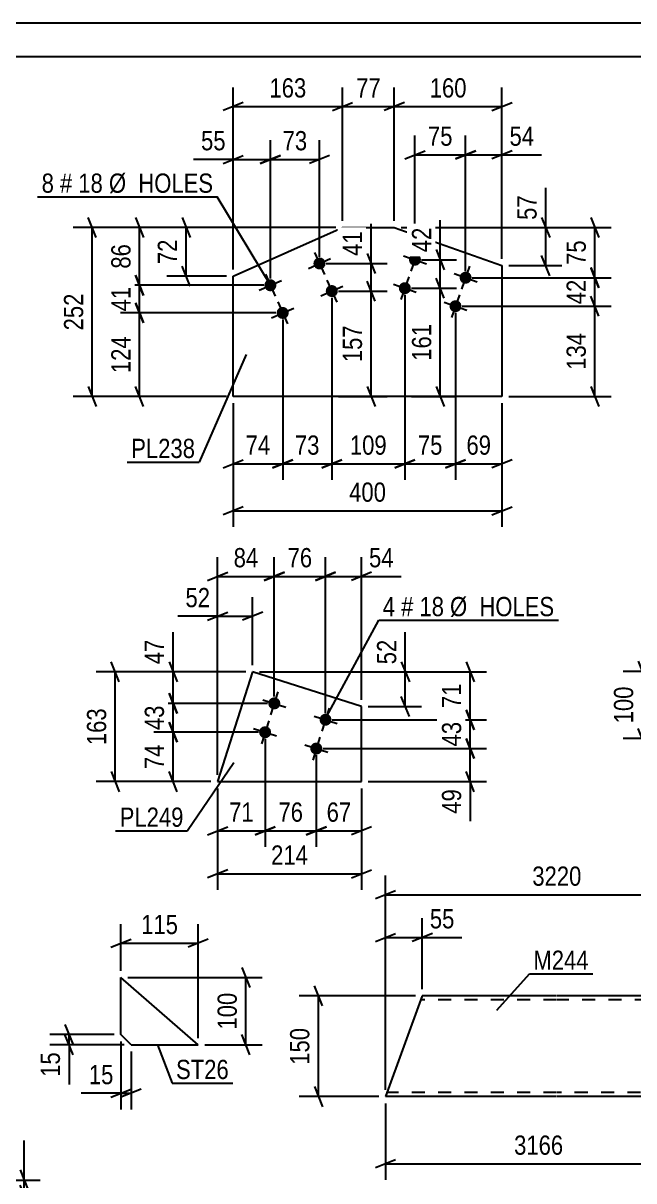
# Model space of a CAD drawing. Header units: millimetres. Extents: x 0 to 420, y 0 to 297.
# Drawn here: x 228.8 to 319.7, y 124.6 to 297 of the extents above; entities that cross this region are included whole.
import ezdxf

# ---------------------------------------------------------------- set-up
doc = ezdxf.new("R2010")
doc.units = ezdxf.units.MM
doc.linetypes.add('DXK_LINE_DOT2', pattern=[3.9198, 1.9599, -1.9599])
doc.styles.add('Arial Narrow', font='ARIALN.TTF', dxfattribs={"height": 0.2})

# ---------------------------------------------------------------- blocks, each defined once
blk = doc.blocks.new('Unknown-318934331-1115')
at = {"color": 5, "linetype": 'Continuous'}
for p, q in [((420, 297), (0, 297)), ((415, 292), (5, 292))]:
    blk.add_line(p, q, dxfattribs=at)
blk = doc.blocks.new('Part-318934331-14344 - 14343')
at = {"color": 2, "linetype": 'Continuous'}
for p, q in [((288.19, 152.18), (282.73, 137.18)), ((308.19, 152.18), (288.19, 152.18)), ((333.75, 152.18), (308.29, 152.18)), ((333.72, 152.08), (333.32, 150.98)), ((333.75, 152.18), (333.72, 152.08)), ((328.29, 137.18), (333.32, 150.98)), ((308.19, 137.18), (282.73, 137.18)), ((328.29, 137.18), (308.29, 137.18))]:
    blk.add_line(p, q, dxfattribs=at)
at = {"color": 7, "linetype": 'DXK_LINE_DOT2'}
for p, q in [((333.32, 150.98), (333.63, 151.82)), ((308.19, 151.58), (287.98, 151.58)), ((333.53, 151.58), (308.29, 151.58)), ((308.19, 137.78), (282.95, 137.78)), ((328.51, 137.78), (308.29, 137.78)), ((328.33, 137.27), (328.29, 137.18))]:
    blk.add_line(p, q, dxfattribs=at)
blk = doc.blocks.new('Part-318934331-9591 - 9590')
at = {"color": 2, "linetype": 'Continuous'}
for p, q in [((260.05, 259.34), (276.32, 266.58)), ((276.32, 266.58), (284.03, 266.58)), ((284.03, 266.58), (300.05, 260.9)), ((300.05, 260.9), (300.05, 241.43)), ((260.05, 241.43), (260.05, 259.34)), ((300.05, 241.43), (260.05, 241.43))]:
    blk.add_line(p, q, dxfattribs=at)
blk = doc.blocks.new('Bolt-318934331-9592 - 9590')
at = {"linetype": 'Continuous'}
for points in [[(287.95, 261.48, -1), (286.25, 262.08, -1)], [(295.49, 258.8, -1), (293.79, 259.4, -1)], [(286.44, 257.24, -1), (284.75, 257.84, -1)], [(293.98, 254.56, -1), (292.29, 255.16, -1)]]:
    blk.add_hatch(color=1, dxfattribs=at).paths.add_polyline_path(points)
at = {"color": 1, "linetype": 'Continuous'}
for p, q in [((285.4, 262.38), (288.8, 261.18)), ((287.7, 263.47), (286.5, 260.08)), ((295.24, 260.8), (294.04, 257.41)), ((286.2, 259.23), (284.99, 255.84)), ((292.94, 259.71), (296.34, 258.5)), ((283.9, 258.14), (287.29, 256.94)), ((291.44, 255.46), (294.83, 254.26)), ((293.74, 256.56), (292.53, 253.17))]:
    blk.add_line(p, q, dxfattribs=at)
blk = doc.blocks.new('Bolt-318934331-9593 - 9590')
at = {"linetype": 'Continuous'}
for points in [[(273.72, 261.59, -1), (272.07, 260.86, -1)], [(266.41, 258.34, -1), (264.76, 257.61, -1)], [(275.55, 257.48, -1), (273.9, 256.75, -1)], [(268.24, 254.23, -1), (266.59, 253.49, -1)]]:
    blk.add_hatch(color=1, dxfattribs=at).paths.add_polyline_path(points)
at = {"color": 1, "linetype": 'Continuous'}
for p, q in [((272.16, 262.87), (273.63, 259.58)), ((271.25, 260.49), (274.54, 261.96)), ((263.94, 257.24), (267.23, 258.7)), ((264.85, 259.62), (266.32, 256.33)), ((273.99, 258.76), (275.46, 255.47)), ((273.08, 256.38), (276.37, 257.85)), ((266.68, 255.51), (268.15, 252.22)), ((265.77, 253.13), (269.06, 254.59))]:
    blk.add_line(p, q, dxfattribs=at)
blk = doc.blocks.new('Part-318934331-9600 - 9599')
at = {"color": 2, "linetype": 'Continuous'}
for p, q in [((243.35, 146.41), (243.35, 154.91)), ((254.85, 144.91), (243.35, 154.91)), ((244.85, 144.91), (243.35, 146.41)), ((244.85, 144.91), (254.85, 144.91))]:
    blk.add_line(p, q, dxfattribs=at)
blk = doc.blocks.new('Part-318934331-9638 - 9637')
at = {"color": 2, "linetype": 'Continuous'}
for p, q in [((262.95, 200.43), (257.73, 184.08)), ((279.14, 195.26), (262.95, 200.43)), ((279.14, 184.08), (279.14, 195.26)), ((257.73, 184.08), (279.14, 184.08))]:
    blk.add_line(p, q, dxfattribs=at)
blk = doc.blocks.new('Bolt-318934331-9639 - 9637')
at = {"linetype": 'Continuous'}
for points in [[(267.03, 195.45, -1), (265.31, 196, -1)], [(274.65, 193.02, -1), (272.94, 193.57, -1)], [(265.66, 191.16, -1), (263.95, 191.71, -1)], [(273.28, 188.73, -1), (271.57, 189.28, -1)]]:
    blk.add_hatch(color=1, dxfattribs=at).paths.add_polyline_path(points)
at = {"color": 1, "linetype": 'Continuous'}
for p, q in [((266.72, 197.44), (265.62, 194.01)), ((264.46, 196.27), (267.89, 195.18)), ((274.34, 195.01), (273.25, 191.58)), ((265.35, 193.15), (264.26, 189.72)), ((272.08, 193.84), (275.51, 192.74)), ((263.09, 191.99), (266.52, 190.89)), ((272.97, 190.72), (271.88, 187.29)), ((270.71, 189.55), (274.14, 188.46))]:
    blk.add_line(p, q, dxfattribs=at)
blk = doc.blocks.new('StraightDimension-318934331-15464 - 14343')
at = {"color": 7, "linetype": 'Continuous'}
for p, q in [((273.33, 150.68), (272.13, 153.68)), ((287.19, 152.18), (269.88, 152.18)), ((272.73, 137.18), (272.73, 152.18)), ((272.13, 138.68), (273.33, 135.68)), ((281.73, 137.18), (269.88, 137.18))]:
    blk.add_line(p, q, dxfattribs=at)
at = {"color": 0}
blk.add_wipeout([(271.98, 148.02), (267.78, 148.02), (267.78, 141.33), (271.98, 141.33)], dxfattribs=at)
at = {"color": 3, "style": 'Arial Narrow'}
blk.add_text('150', height=2.863, rotation=90.0002, dxfattribs=at).set_placement((271.38, 141.93))
blk = doc.blocks.new('StraightDimension-318934331-15412 - 14343')
at = {"color": 7, "linetype": 'Continuous'}
for p, q in [((282.73, 138.18), (282.73, 163.73)), ((288.19, 153.18), (288.19, 163.73)), ((281.23, 160.28), (284.23, 161.48)), ((282.73, 160.88), (288.19, 160.88)), ((289.69, 161.48), (286.69, 160.28))]:
    blk.add_line(p, q, dxfattribs=at)
at = {"color": 0}
blk.add_wipeout([(293.58, 161.63), (293.58, 165.83), (288.72, 165.83), (288.72, 161.63)], dxfattribs=at)
at = {"color": 7, "linetype": 'Continuous'}
blk.add_line((288.19, 160.88), (294.1, 160.88), dxfattribs=at)
blk.add_line((288.19, 160.88), (294.1, 160.88), dxfattribs=at)
at = {"color": 3, "style": 'Arial Narrow'}
blk.add_text('55', height=2.863, dxfattribs=at).set_placement((289.32, 162.23))
blk = doc.blocks.new('StraightDimension-318934331-15398 - 14343')
at = {"color": 7, "linetype": 'Continuous'}
for p, q in [((282.73, 138.18), (282.73, 170.08)), ((333.72, 153.08), (333.72, 170.08)), ((284.23, 167.83), (281.23, 166.63)), ((282.73, 167.23), (333.72, 167.23)), ((332.22, 166.63), (335.22, 167.83))]:
    blk.add_line(p, q, dxfattribs=at)
at = {"color": 0}
blk.add_wipeout([(312.48, 167.98), (312.48, 172.18), (303.97, 172.18), (303.97, 167.98)], dxfattribs=at)
at = {"color": 3, "style": 'Arial Narrow'}
blk.add_text('3220', height=2.863, dxfattribs=at).set_placement((304.57, 168.58))
blk = doc.blocks.new('StraightDimension-318934331-15426 - 14343')
at = {"color": 7, "linetype": 'Continuous'}
for p, q in [((282.73, 136.18), (282.73, 124.78)), ((328.29, 136.18), (328.29, 124.78)), ((284.23, 127.78), (281.23, 126.58)), ((326.79, 126.58), (329.79, 127.78)), ((282.73, 127.18), (328.29, 127.18))]:
    blk.add_line(p, q, dxfattribs=at)
at = {"color": 0}
blk.add_wipeout([(309.77, 127.93), (309.77, 132.13), (301.26, 132.13), (301.26, 127.93)], dxfattribs=at)
at = {"color": 3, "style": 'Arial Narrow'}
blk.add_text('3166', height=2.863, dxfattribs=at).set_placement((301.86, 128.53))
blk = doc.blocks.new('StraightDimension-318934331-15125 - 14359')
at = {"color": 7, "linetype": 'Continuous'}
for p, q in [((320.33, 202), (321.53, 199)), ((345.19, 200.5), (318.08, 200.5)), ((320.93, 190.5), (320.93, 200.5)), ((321.53, 189), (320.33, 192)), ((335.98, 190.5), (318.08, 190.5))]:
    blk.add_line(p, q, dxfattribs=at)
at = {"color": 0}
blk.add_wipeout([(320.18, 198.85), (315.98, 198.85), (315.98, 192.16), (320.18, 192.16)], dxfattribs=at)
at = {"color": 3, "style": 'Arial Narrow'}
blk.add_text('100', height=2.863, rotation=90.0002, dxfattribs=at).set_placement((319.58, 192.76))
blk = doc.blocks.new('StraightDimension-318934331-15052 - 14367')
at = {"color": 7, "linetype": 'Continuous'}
for p, q in [((228.34, 126.26), (229.54, 123.26)), ((219.23, 124.76), (231.34, 124.76)), ((228.94, 122.5), (228.94, 124.76)), ((219.94, 122.5), (231.34, 122.5)), ((229.54, 121), (228.34, 124))]:
    blk.add_line(p, q, dxfattribs=at)
at = {"color": 0}
blk.add_wipeout([(228.19, 130.14), (223.99, 130.14), (223.99, 125.29), (228.19, 125.29)], dxfattribs=at)
at = {"color": 7, "linetype": 'Continuous'}
blk.add_line((228.94, 124.76), (228.94, 130.67), dxfattribs=at)
blk.add_line((228.94, 124.76), (228.94, 130.67), dxfattribs=at)
at = {"color": 3, "style": 'Arial Narrow'}
blk.add_text('23', height=2.863, rotation=90.0002, dxfattribs=at).set_placement((227.59, 125.89))
blk = doc.blocks.new('StraightDimension-318934331-13496 - 9590')
at = {"color": 7, "linetype": 'Continuous'}
for p, q in [((281.17, 255.61), (279.97, 258.61)), ((275.73, 257.11), (282.97, 257.11)), ((280.57, 241.43), (280.57, 257.11)), ((275.73, 241.43), (282.97, 241.43)), ((279.97, 242.93), (281.17, 239.93))]:
    blk.add_line(p, q, dxfattribs=at)
at = {"color": 0}
blk.add_wipeout([(279.82, 252.61), (275.62, 252.61), (275.62, 245.93), (279.82, 245.93)], dxfattribs=at)
at = {"color": 3, "style": 'Arial Narrow'}
blk.add_text('157', height=2.863, rotation=90.0002, dxfattribs=at).set_placement((279.22, 246.53))
blk = doc.blocks.new('StraightDimension-318934331-13495 - 9590')
at = {"color": 7, "linetype": 'Continuous'}
for p, q in [((279.97, 262.72), (281.17, 259.72)), ((273.9, 261.22), (282.97, 261.22)), ((280.57, 257.11), (280.57, 261.22)), ((281.17, 255.61), (279.97, 258.61)), ((275.73, 257.11), (282.97, 257.11))]:
    blk.add_line(p, q, dxfattribs=at)
at = {"color": 0}
blk.add_wipeout([(279.82, 266.61), (275.62, 266.61), (275.62, 261.75), (279.82, 261.75)], dxfattribs=at)
at = {"color": 7, "linetype": 'Continuous'}
blk.add_line((280.57, 261.22), (280.57, 267.13), dxfattribs=at)
blk.add_line((280.57, 261.22), (280.57, 267.13), dxfattribs=at)
at = {"color": 3, "style": 'Arial Narrow'}
blk.add_text('41', height=2.863, rotation=90.0002, dxfattribs=at).set_placement((279.22, 262.35))
blk = doc.blocks.new('StraightDimension-318934331-10347 - 9590')
at = {"color": 7, "linetype": 'Continuous'}
for p, q in [((313.28, 260.6), (314.48, 257.6)), ((295.64, 259.1), (316.28, 259.1)), ((313.88, 254.86), (313.88, 259.1)), ((314.48, 253.36), (313.28, 256.36)), ((294.14, 254.86), (316.28, 254.86))]:
    blk.add_line(p, q, dxfattribs=at)
at = {"color": 0}
blk.add_wipeout([(313.13, 259.41), (308.93, 259.41), (308.93, 254.55), (313.13, 254.55)], dxfattribs=at)
at = {"color": 3, "style": 'Arial Narrow'}
blk.add_text('42', height=2.863, rotation=90.0002, dxfattribs=at).set_placement((312.53, 255.15))
blk = doc.blocks.new('StraightDimension-318934331-10270 - 9590')
at = {"color": 7, "linetype": 'Continuous'}
for p, q in [((284.03, 267.58), (284.03, 287.43)), ((300.05, 261.9), (300.05, 287.43)), ((285.53, 285.18), (282.53, 283.98)), ((284.03, 284.58), (300.05, 284.58)), ((298.55, 283.98), (301.55, 285.18))]:
    blk.add_line(p, q, dxfattribs=at)
at = {"color": 0}
blk.add_wipeout([(295.38, 285.33), (295.38, 289.53), (288.7, 289.53), (288.7, 285.33)], dxfattribs=at)
at = {"color": 3, "style": 'Arial Narrow'}
blk.add_text('160', height=2.863, dxfattribs=at).set_placement((289.3, 285.93))
blk = doc.blocks.new('StraightDimension-318934331-10278 - 9590')
at = {"color": 7, "linetype": 'Continuous'}
for p, q in [((260.05, 240.43), (260.05, 222)), ((300.05, 240.43), (300.05, 222)), ((261.55, 225), (258.55, 223.8)), ((260.05, 224.4), (300.05, 224.4)), ((298.55, 223.8), (301.55, 225))]:
    blk.add_line(p, q, dxfattribs=at)
at = {"color": 0}
blk.add_wipeout([(283.39, 225.15), (283.39, 229.35), (276.71, 229.35), (276.71, 225.15)], dxfattribs=at)
at = {"color": 3, "style": 'Arial Narrow'}
blk.add_text('400', height=2.863, dxfattribs=at).set_placement((277.31, 225.75))
blk = doc.blocks.new('StraightDimension-318934331-10271 - 9590')
at = {"color": 7, "linetype": 'Continuous'}
for p, q in [((276.32, 267.58), (276.32, 287.43)), ((284.03, 267.58), (284.03, 287.43)), ((274.82, 283.98), (277.82, 285.18)), ((276.32, 284.58), (284.03, 284.58)), ((285.53, 285.18), (282.53, 283.98))]:
    blk.add_line(p, q, dxfattribs=at)
at = {"color": 0}
blk.add_wipeout([(282.6, 285.33), (282.6, 289.53), (277.75, 289.53), (277.75, 285.33)], dxfattribs=at)
at = {"color": 3, "style": 'Arial Narrow'}
blk.add_text('77', height=2.863, dxfattribs=at).set_placement((278.35, 285.93))
blk = doc.blocks.new('StraightDimension-318934331-10272 - 9590')
at = {"color": 7, "linetype": 'Continuous'}
for p, q in [((260.05, 260.34), (260.05, 287.43)), ((276.32, 267.58), (276.32, 287.43)), ((261.55, 285.18), (258.55, 283.98)), ((260.05, 284.58), (276.32, 284.58)), ((274.82, 283.98), (277.82, 285.18))]:
    blk.add_line(p, q, dxfattribs=at)
at = {"color": 0}
blk.add_wipeout([(271.53, 285.33), (271.53, 289.53), (264.85, 289.53), (264.85, 285.33)], dxfattribs=at)
at = {"color": 3, "style": 'Arial Narrow'}
blk.add_text('163', height=2.863, dxfattribs=at).set_placement((265.45, 285.93))
blk = doc.blocks.new('StraightDimension-318934331-10346 - 9590')
at = {"color": 7, "linetype": 'Continuous'}
for p, q in [((313.28, 268.08), (314.48, 265.08)), ((285.03, 266.58), (316.28, 266.58)), ((313.88, 259.1), (313.88, 266.58)), ((314.48, 257.6), (313.28, 260.6)), ((295.64, 259.1), (316.28, 259.1))]:
    blk.add_line(p, q, dxfattribs=at)
at = {"color": 0}
blk.add_wipeout([(313.13, 265.27), (308.93, 265.27), (308.93, 260.41), (313.13, 260.41)], dxfattribs=at)
at = {"color": 3, "style": 'Arial Narrow'}
blk.add_text('75', height=2.863, rotation=90.0002, dxfattribs=at).set_placement((312.53, 261.01))
blk = doc.blocks.new('StraightDimension-318934331-10282 - 9590')
at = {"color": 7, "linetype": 'Continuous'}
for p, q in [((305.96, 268.08), (307.16, 265.08)), ((285.03, 266.58), (308.96, 266.58)), ((306.56, 260.9), (306.56, 266.58)), ((307.16, 259.4), (305.96, 262.4)), ((301.05, 260.9), (308.96, 260.9))]:
    blk.add_line(p, q, dxfattribs=at)
at = {"color": 0}
blk.add_wipeout([(305.81, 271.96), (301.61, 271.96), (301.61, 267.11), (305.81, 267.11)], dxfattribs=at)
at = {"color": 7, "linetype": 'Continuous'}
blk.add_line((306.56, 266.58), (306.56, 272.49), dxfattribs=at)
blk.add_line((306.56, 266.58), (306.56, 272.49), dxfattribs=at)
at = {"color": 3, "style": 'Arial Narrow'}
blk.add_text('57', height=2.863, rotation=90.0002, dxfattribs=at).set_placement((305.21, 267.71))
blk = doc.blocks.new('StraightDimension-318934331-10286 - 9590')
at = {"color": 7, "linetype": 'Continuous'}
for p, q in [((252.44, 268.08), (253.64, 265.08)), ((275.32, 266.58), (250.19, 266.58)), ((253.04, 259.34), (253.04, 266.58)), ((253.64, 257.84), (252.44, 260.84)), ((259.05, 259.34), (250.19, 259.34))]:
    blk.add_line(p, q, dxfattribs=at)
at = {"color": 0}
blk.add_wipeout([(252.29, 265.39), (248.09, 265.39), (248.09, 260.53), (252.29, 260.53)], dxfattribs=at)
at = {"color": 3, "style": 'Arial Narrow'}
blk.add_text('72', height=2.863, rotation=90.0002, dxfattribs=at).set_placement((251.69, 261.13))
blk = doc.blocks.new('StraightDimension-318934331-10290 - 9590')
at = {"color": 7, "linetype": 'Continuous'}
for p, q in [((294.64, 260.1), (294.64, 280.25)), ((300.05, 261.9), (300.05, 280.25)), ((293.14, 276.8), (296.14, 278)), ((301.55, 278), (298.55, 276.8)), ((294.64, 277.4), (300.05, 277.4))]:
    blk.add_line(p, q, dxfattribs=at)
at = {"color": 0}
blk.add_wipeout([(305.43, 278.15), (305.43, 282.35), (300.58, 282.35), (300.58, 278.15)], dxfattribs=at)
at = {"color": 7, "linetype": 'Continuous'}
blk.add_line((300.05, 277.4), (305.96, 277.4), dxfattribs=at)
blk.add_line((300.05, 277.4), (305.96, 277.4), dxfattribs=at)
at = {"color": 3, "style": 'Arial Narrow'}
blk.add_text('54', height=2.863, dxfattribs=at).set_placement((301.18, 278.75))
blk = doc.blocks.new('StraightDimension-318934331-10291 - 9590')
at = {"color": 7, "linetype": 'Continuous'}
for p, q in [((287.1, 262.78), (287.1, 280.25)), ((294.64, 260.1), (294.64, 280.25)), ((285.6, 276.8), (288.6, 278)), ((296.14, 278), (293.14, 276.8)), ((287.1, 277.4), (294.64, 277.4))]:
    blk.add_line(p, q, dxfattribs=at)
at = {"color": 0}
blk.add_wipeout([(293.3, 278.15), (293.3, 282.35), (288.44, 282.35), (288.44, 278.15)], dxfattribs=at)
at = {"color": 3, "style": 'Arial Narrow'}
blk.add_text('75', height=2.863, dxfattribs=at).set_placement((289.04, 278.75))
blk = doc.blocks.new('StraightDimension-318934331-10293 - 9590')
at = {"color": 7, "linetype": 'Continuous'}
for p, q in [((265.59, 258.97), (265.59, 279.57)), ((272.9, 262.22), (272.9, 279.57)), ((264.09, 276.12), (267.09, 277.32)), ((265.59, 276.72), (272.9, 276.72)), ((274.4, 277.32), (271.4, 276.12))]:
    blk.add_line(p, q, dxfattribs=at)
at = {"color": 0}
blk.add_wipeout([(271.67, 277.47), (271.67, 281.67), (266.81, 281.67), (266.81, 277.47)], dxfattribs=at)
at = {"color": 3, "style": 'Arial Narrow'}
blk.add_text('73', height=2.863, dxfattribs=at).set_placement((267.41, 278.07))
blk = doc.blocks.new('StraightDimension-318934331-10294 - 9590')
at = {"color": 7, "linetype": 'Continuous'}
for p, q in [((260.05, 260.34), (260.05, 279.57)), ((265.59, 258.97), (265.59, 279.57)), ((258.55, 276.12), (261.55, 277.32)), ((260.05, 276.72), (265.59, 276.72)), ((267.09, 277.32), (264.09, 276.12))]:
    blk.add_line(p, q, dxfattribs=at)
at = {"color": 0}
blk.add_wipeout([(259.53, 277.47), (259.53, 281.67), (254.67, 281.67), (254.67, 277.47)], dxfattribs=at)
at = {"color": 7, "linetype": 'Continuous'}
blk.add_line((260.05, 276.72), (254.15, 276.72), dxfattribs=at)
blk.add_line((260.05, 276.72), (254.15, 276.72), dxfattribs=at)
at = {"color": 3, "style": 'Arial Narrow'}
blk.add_text('55', height=2.863, dxfattribs=at).set_placement((255.27, 278.07))
blk = doc.blocks.new('StraightDimension-318934331-13458 - 9590')
at = {"color": 7, "linetype": 'Continuous'}
for p, q in [((293.14, 253.86), (293.14, 229)), ((300.05, 240.43), (300.05, 229)), ((291.64, 230.8), (294.64, 232)), ((293.14, 231.4), (300.05, 231.4)), ((301.55, 232), (298.55, 230.8))]:
    blk.add_line(p, q, dxfattribs=at)
at = {"color": 0}
blk.add_wipeout([(299.02, 232.15), (299.02, 236.35), (294.17, 236.35), (294.17, 232.15)], dxfattribs=at)
at = {"color": 3, "style": 'Arial Narrow'}
blk.add_text('69', height=2.863, dxfattribs=at).set_placement((294.77, 232.75))
blk = doc.blocks.new('StraightDimension-318934331-10326 - 9590')
at = {"color": 7, "linetype": 'Continuous'}
for p, q in [((245.52, 268.08), (246.72, 265.08)), ((275.32, 266.58), (243.27, 266.58)), ((246.12, 257.97), (246.12, 266.58)), ((246.72, 256.47), (245.52, 259.47)), ((264.59, 257.97), (243.27, 257.97))]:
    blk.add_line(p, q, dxfattribs=at)
at = {"color": 0}
blk.add_wipeout([(245.37, 264.7), (241.17, 264.7), (241.17, 259.85), (245.37, 259.85)], dxfattribs=at)
at = {"color": 3, "style": 'Arial Narrow'}
blk.add_text('86', height=2.863, rotation=90.0002, dxfattribs=at).set_placement((244.77, 260.45))
blk = doc.blocks.new('StraightDimension-318934331-10327 - 9590')
at = {"color": 7, "linetype": 'Continuous'}
for p, q in [((245.52, 259.47), (246.72, 256.47)), ((264.59, 257.97), (243.27, 257.97)), ((246.12, 253.86), (246.12, 257.97)), ((246.72, 252.36), (245.52, 255.36)), ((266.42, 253.86), (243.27, 253.86))]:
    blk.add_line(p, q, dxfattribs=at)
at = {"color": 0}
blk.add_wipeout([(245.37, 258.34), (241.17, 258.34), (241.17, 253.49), (245.37, 253.49)], dxfattribs=at)
at = {"color": 3, "style": 'Arial Narrow'}
blk.add_text('41', height=2.863, rotation=90.0002, dxfattribs=at).set_placement((244.77, 254.09))
blk = doc.blocks.new('StraightDimension-318934331-10328 - 9590')
at = {"color": 7, "linetype": 'Continuous'}
for p, q in [((245.52, 255.36), (246.72, 252.36)), ((266.42, 253.86), (243.27, 253.86)), ((246.12, 241.43), (246.12, 253.86)), ((259.05, 241.43), (243.27, 241.43)), ((246.72, 239.93), (245.52, 242.93))]:
    blk.add_line(p, q, dxfattribs=at)
at = {"color": 0}
blk.add_wipeout([(245.37, 250.99), (241.17, 250.99), (241.17, 244.3), (245.37, 244.3)], dxfattribs=at)
at = {"color": 3, "style": 'Arial Narrow'}
blk.add_text('124', height=2.863, rotation=90.0002, dxfattribs=at).set_placement((244.77, 244.9))
blk = doc.blocks.new('StraightDimension-318934331-10348 - 9590')
at = {"color": 7, "linetype": 'Continuous'}
for p, q in [((314.48, 253.36), (313.28, 256.36)), ((294.14, 254.86), (316.28, 254.86)), ((313.88, 241.43), (313.88, 254.86)), ((301.05, 241.43), (316.28, 241.43)), ((313.28, 242.93), (314.48, 239.93))]:
    blk.add_line(p, q, dxfattribs=at)
at = {"color": 0}
blk.add_wipeout([(313.13, 251.49), (308.93, 251.49), (308.93, 244.8), (313.13, 244.8)], dxfattribs=at)
at = {"color": 3, "style": 'Arial Narrow'}
blk.add_text('134', height=2.863, rotation=90.0002, dxfattribs=at).set_placement((312.53, 245.4))
blk = doc.blocks.new('StraightDimension-318934331-10366 - 9590')
at = {"color": 7, "linetype": 'Continuous'}
for p, q in [((239.68, 265.08), (238.48, 268.08)), ((275.32, 266.58), (236.23, 266.58)), ((239.08, 241.43), (239.08, 266.58)), ((259.05, 241.43), (236.23, 241.43)), ((238.48, 242.93), (239.68, 239.93))]:
    blk.add_line(p, q, dxfattribs=at)
at = {"color": 0}
blk.add_wipeout([(238.33, 257.35), (234.13, 257.35), (234.13, 250.66), (238.33, 250.66)], dxfattribs=at)
at = {"color": 3, "style": 'Arial Narrow'}
blk.add_text('252', height=2.863, rotation=90.0002, dxfattribs=at).set_placement((237.73, 251.26))
blk = doc.blocks.new('StraightDimension-318934331-13459 - 9590')
at = {"color": 7, "linetype": 'Continuous'}
for p, q in [((285.6, 256.54), (285.6, 229)), ((293.14, 253.86), (293.14, 229)), ((284.1, 230.8), (287.1, 232)), ((285.6, 231.4), (293.14, 231.4)), ((294.64, 232), (291.64, 230.8))]:
    blk.add_line(p, q, dxfattribs=at)
at = {"color": 0}
blk.add_wipeout([(291.79, 232.15), (291.79, 236.35), (286.94, 236.35), (286.94, 232.15)], dxfattribs=at)
at = {"color": 3, "style": 'Arial Narrow'}
blk.add_text('75', height=2.863, dxfattribs=at).set_placement((287.54, 232.75))
blk = doc.blocks.new('StraightDimension-318934331-13460 - 9590')
at = {"color": 7, "linetype": 'Continuous'}
for p, q in [((274.73, 256.11), (274.73, 229)), ((285.6, 256.54), (285.6, 229)), ((273.23, 230.8), (276.23, 232)), ((274.73, 231.4), (285.6, 231.4)), ((287.1, 232), (284.1, 230.8))]:
    blk.add_line(p, q, dxfattribs=at)
at = {"color": 0}
blk.add_wipeout([(283.5, 232.15), (283.5, 236.35), (276.82, 236.35), (276.82, 232.15)], dxfattribs=at)
at = {"color": 3, "style": 'Arial Narrow'}
blk.add_text('109', height=2.863, dxfattribs=at).set_placement((277.42, 232.75))
blk = doc.blocks.new('StraightDimension-318934331-13461 - 9590')
at = {"color": 7, "linetype": 'Continuous'}
for p, q in [((274.73, 256.11), (274.73, 229)), ((267.42, 252.86), (267.42, 229)), ((265.92, 230.8), (268.92, 232)), ((267.42, 231.4), (274.73, 231.4)), ((276.23, 232), (273.23, 230.8))]:
    blk.add_line(p, q, dxfattribs=at)
at = {"color": 0}
blk.add_wipeout([(273.5, 232.15), (273.5, 236.35), (268.64, 236.35), (268.64, 232.15)], dxfattribs=at)
at = {"color": 3, "style": 'Arial Narrow'}
blk.add_text('73', height=2.863, dxfattribs=at).set_placement((269.24, 232.75))
blk = doc.blocks.new('StraightDimension-318934331-13462 - 9590')
at = {"color": 7, "linetype": 'Continuous'}
for p, q in [((267.42, 252.86), (267.42, 229)), ((260.05, 240.43), (260.05, 229)), ((258.55, 230.8), (261.55, 232)), ((260.05, 231.4), (267.42, 231.4)), ((268.92, 232), (265.92, 230.8))]:
    blk.add_line(p, q, dxfattribs=at)
at = {"color": 0}
blk.add_wipeout([(266.16, 232.15), (266.16, 236.35), (261.31, 236.35), (261.31, 232.15)], dxfattribs=at)
at = {"color": 3, "style": 'Arial Narrow'}
blk.add_text('74', height=2.863, dxfattribs=at).set_placement((261.91, 232.75))
blk = doc.blocks.new('StraightDimension-318934331-13516 - 9590')
at = {"color": 7, "linetype": 'Continuous'}
for p, q in [((290.27, 263.28), (291.47, 260.28)), ((288.1, 261.78), (293.27, 261.78)), ((290.87, 257.54), (290.87, 261.78)), ((291.47, 256.04), (290.27, 259.04)), ((286.6, 257.54), (293.27, 257.54))]:
    blk.add_line(p, q, dxfattribs=at)
at = {"color": 0}
blk.add_wipeout([(290.12, 267.16), (285.92, 267.16), (285.92, 262.3), (290.12, 262.3)], dxfattribs=at)
at = {"color": 7, "linetype": 'Continuous'}
blk.add_line((290.87, 261.78), (290.87, 267.68), dxfattribs=at)
blk.add_line((290.87, 261.78), (290.87, 267.68), dxfattribs=at)
at = {"color": 3, "style": 'Arial Narrow'}
blk.add_text('42', height=2.863, rotation=90.0002, dxfattribs=at).set_placement((289.52, 262.9))
blk = doc.blocks.new('StraightDimension-318934331-13517 - 9590')
at = {"color": 7, "linetype": 'Continuous'}
for p, q in [((291.47, 256.04), (290.27, 259.04)), ((286.6, 257.54), (293.27, 257.54)), ((290.87, 241.43), (290.87, 257.54)), ((286.6, 241.43), (293.27, 241.43)), ((290.27, 242.93), (291.47, 239.93))]:
    blk.add_line(p, q, dxfattribs=at)
at = {"color": 0}
blk.add_wipeout([(290.12, 252.82), (285.92, 252.82), (285.92, 246.14), (290.12, 246.14)], dxfattribs=at)
at = {"color": 3, "style": 'Arial Narrow'}
blk.add_text('161', height=2.863, rotation=90.0002, dxfattribs=at).set_placement((289.52, 246.74))
blk = doc.blocks.new('StraightDimension-318934331-10382 - 9599')
at = {"color": 7, "linetype": 'Continuous'}
for p, q in [((261.34, 156.41), (262.54, 153.41)), ((244.35, 154.91), (264.34, 154.91)), ((261.94, 144.91), (261.94, 154.91)), ((255.85, 144.91), (264.34, 144.91)), ((262.54, 143.41), (261.34, 146.41))]:
    blk.add_line(p, q, dxfattribs=at)
at = {"color": 0}
blk.add_wipeout([(261.19, 153.25), (256.99, 153.25), (256.99, 146.57), (261.19, 146.57)], dxfattribs=at)
at = {"color": 3, "style": 'Arial Narrow'}
blk.add_text('100', height=2.863, rotation=90.0002, dxfattribs=at).set_placement((260.59, 147.17))
blk = doc.blocks.new('StraightDimension-318934331-10374 - 9599')
at = {"color": 7, "linetype": 'Continuous'}
for p, q in [((243.35, 155.91), (243.35, 162.88)), ((254.85, 145.91), (254.85, 162.88)), ((241.85, 159.43), (244.85, 160.63)), ((256.35, 160.63), (253.35, 159.43)), ((243.35, 160.03), (254.85, 160.03))]:
    blk.add_line(p, q, dxfattribs=at)
at = {"color": 0}
blk.add_wipeout([(252.44, 160.78), (252.44, 164.98), (245.76, 164.98), (245.76, 160.78)], dxfattribs=at)
at = {"color": 3, "style": 'Arial Narrow'}
blk.add_text('115', height=2.863, dxfattribs=at).set_placement((246.36, 161.38))
blk = doc.blocks.new('StraightDimension-318934331-10378 - 9599')
at = {"color": 7, "linetype": 'Continuous'}
for p, q in [((235.02, 147.91), (236.22, 144.91)), ((242.35, 146.41), (232.77, 146.41)), ((243.85, 144.91), (232.77, 144.91)), ((236.22, 143.41), (235.02, 146.41)), ((235.62, 144.91), (235.62, 146.41))]:
    blk.add_line(p, q, dxfattribs=at)
at = {"color": 0}
blk.add_wipeout([(234.87, 144.38), (230.67, 144.38), (230.67, 139.53), (234.87, 139.53)], dxfattribs=at)
at = {"color": 7, "linetype": 'Continuous'}
blk.add_line((235.62, 144.91), (235.62, 139), dxfattribs=at)
blk.add_line((235.62, 144.91), (235.62, 139), dxfattribs=at)
at = {"color": 3, "style": 'Arial Narrow'}
blk.add_text('15', height=2.863, rotation=90.0002, dxfattribs=at).set_placement((234.27, 140.13))
blk = doc.blocks.new('StraightDimension-318934331-10370 - 9599')
at = {"color": 7, "linetype": 'Continuous'}
for p, q in [((243.35, 145.41), (243.35, 135.28)), ((244.85, 143.91), (244.85, 135.28)), ((241.85, 137.08), (244.85, 138.28)), ((246.35, 138.28), (243.35, 137.08)), ((243.35, 137.68), (244.85, 137.68))]:
    blk.add_line(p, q, dxfattribs=at)
at = {"color": 0}
blk.add_wipeout([(242.82, 138.43), (242.82, 142.63), (237.97, 142.63), (237.97, 138.43)], dxfattribs=at)
at = {"color": 7, "linetype": 'Continuous'}
blk.add_line((243.35, 137.68), (237.44, 137.68), dxfattribs=at)
blk.add_line((243.35, 137.68), (237.44, 137.68), dxfattribs=at)
at = {"color": 3, "style": 'Arial Narrow'}
blk.add_text('15', height=2.863, dxfattribs=at).set_placement((238.57, 139.03))
blk = doc.blocks.new('StraightDimension-318934331-10398 - 9637')
at = {"color": 7, "linetype": 'Continuous'}
for p, q in [((243.1, 198.93), (241.9, 201.93)), ((261.95, 200.43), (239.65, 200.43)), ((242.5, 184.08), (242.5, 200.43)), ((241.9, 185.58), (243.1, 182.58)), ((256.73, 184.08), (239.65, 184.08))]:
    blk.add_line(p, q, dxfattribs=at)
at = {"color": 0}
blk.add_wipeout([(241.75, 195.6), (237.55, 195.6), (237.55, 188.91), (241.75, 188.91)], dxfattribs=at)
at = {"color": 3, "style": 'Arial Narrow'}
blk.add_text('163', height=2.863, rotation=90.0002, dxfattribs=at).set_placement((241.15, 189.51))
blk = doc.blocks.new('StraightDimension-318934331-10390 - 9637')
at = {"color": 7, "linetype": 'Continuous'}
for p, q in [((257.73, 183.08), (257.73, 167.97)), ((279.14, 183.08), (279.14, 167.97)), ((259.23, 170.97), (256.23, 169.77)), ((277.64, 169.77), (280.64, 170.97)), ((257.73, 170.37), (279.14, 170.37))]:
    blk.add_line(p, q, dxfattribs=at)
at = {"color": 0}
blk.add_wipeout([(271.78, 171.12), (271.78, 175.32), (265.1, 175.32), (265.1, 171.12)], dxfattribs=at)
at = {"color": 3, "style": 'Arial Narrow'}
blk.add_text('214', height=2.863, dxfattribs=at).set_placement((265.7, 171.72))
blk = doc.blocks.new('StraightDimension-318934331-14233 - 9637')
at = {"color": 7, "linetype": 'Continuous'}
for p, q in [((250.5, 201.93), (251.7, 198.93)), ((261.95, 200.43), (248.25, 200.43)), ((251.1, 195.73), (251.1, 200.43)), ((251.7, 194.23), (250.5, 197.23)), ((265.17, 195.73), (248.25, 195.73))]:
    blk.add_line(p, q, dxfattribs=at)
at = {"color": 0}
blk.add_wipeout([(250.35, 205.81), (246.15, 205.81), (246.15, 200.95), (250.35, 200.95)], dxfattribs=at)
at = {"color": 7, "linetype": 'Continuous'}
blk.add_line((251.1, 200.43), (251.1, 206.33), dxfattribs=at)
blk.add_line((251.1, 200.43), (251.1, 206.33), dxfattribs=at)
at = {"color": 3, "style": 'Arial Narrow'}
blk.add_text('47', height=2.863, rotation=90.0002, dxfattribs=at).set_placement((249.75, 201.55))
blk = doc.blocks.new('StraightDimension-318934331-14211 - 9637')
at = {"color": 7, "linetype": 'Continuous'}
for p, q in [((266.17, 196.73), (266.17, 217.49)), ((273.79, 194.29), (273.79, 217.49)), ((264.67, 214.04), (267.67, 215.24)), ((266.17, 214.64), (273.79, 214.64)), ((275.29, 215.24), (272.29, 214.04))]:
    blk.add_line(p, q, dxfattribs=at)
at = {"color": 0}
blk.add_wipeout([(272.41, 215.39), (272.41, 219.59), (267.55, 219.59), (267.55, 215.39)], dxfattribs=at)
at = {"color": 3, "style": 'Arial Narrow'}
blk.add_text('76', height=2.863, dxfattribs=at).set_placement((268.15, 215.99))
blk = doc.blocks.new('StraightDimension-318934331-10394 - 9637')
at = {"color": 7, "linetype": 'Continuous'}
for p, q in [((285.07, 201.93), (286.27, 198.93)), ((263.95, 200.43), (288.07, 200.43)), ((285.67, 195.26), (285.67, 200.43)), ((286.27, 193.76), (285.07, 196.76)), ((280.14, 195.26), (288.07, 195.26))]:
    blk.add_line(p, q, dxfattribs=at)
at = {"color": 0}
blk.add_wipeout([(284.92, 205.81), (280.72, 205.81), (280.72, 200.95), (284.92, 200.95)], dxfattribs=at)
at = {"color": 7, "linetype": 'Continuous'}
blk.add_line((285.67, 200.43), (285.67, 206.33), dxfattribs=at)
blk.add_line((285.67, 200.43), (285.67, 206.33), dxfattribs=at)
at = {"color": 3, "style": 'Arial Narrow'}
blk.add_text('52', height=2.863, rotation=90.0002, dxfattribs=at).set_placement((284.32, 201.55))
blk = doc.blocks.new('StraightDimension-318934331-14283 - 9637')
at = {"color": 7, "linetype": 'Continuous'}
for p, q in [((264.8, 190.44), (264.8, 174.36)), ((272.42, 188.01), (272.42, 174.36)), ((263.3, 176.16), (266.3, 177.36)), ((264.8, 176.76), (272.42, 176.76)), ((273.92, 177.36), (270.92, 176.16))]:
    blk.add_line(p, q, dxfattribs=at)
at = {"color": 0}
blk.add_wipeout([(271.04, 177.51), (271.04, 181.71), (266.19, 181.71), (266.19, 177.51)], dxfattribs=at)
at = {"color": 3, "style": 'Arial Narrow'}
blk.add_text('76', height=2.863, dxfattribs=at).set_placement((266.79, 178.11))
blk = doc.blocks.new('StraightDimension-318934331-10386 - 9637')
at = {"color": 7, "linetype": 'Continuous'}
for p, q in [((257.73, 185.08), (257.73, 211.55)), ((262.95, 201.43), (262.95, 211.55)), ((256.23, 208.1), (259.23, 209.3)), ((257.73, 208.7), (262.95, 208.7)), ((264.45, 209.3), (261.45, 208.1))]:
    blk.add_line(p, q, dxfattribs=at)
at = {"color": 0}
blk.add_wipeout([(257.21, 209.45), (257.21, 213.65), (252.35, 213.65), (252.35, 209.45)], dxfattribs=at)
at = {"color": 7, "linetype": 'Continuous'}
blk.add_line((257.73, 208.7), (251.83, 208.7), dxfattribs=at)
blk.add_line((257.73, 208.7), (251.83, 208.7), dxfattribs=at)
at = {"color": 3, "style": 'Arial Narrow'}
blk.add_text('52', height=2.863, dxfattribs=at).set_placement((252.95, 210.05))
blk = doc.blocks.new('StraightDimension-318934331-14210 - 9637')
at = {"color": 7, "linetype": 'Continuous'}
for p, q in [((273.79, 194.29), (273.79, 217.49)), ((279.14, 196.26), (279.14, 217.49)), ((272.29, 214.04), (275.29, 215.24)), ((273.79, 214.64), (279.14, 214.64)), ((280.64, 215.24), (277.64, 214.04))]:
    blk.add_line(p, q, dxfattribs=at)
at = {"color": 0}
blk.add_wipeout([(284.53, 215.39), (284.53, 219.59), (279.67, 219.59), (279.67, 215.39)], dxfattribs=at)
at = {"color": 7, "linetype": 'Continuous'}
blk.add_line((279.14, 214.64), (285.05, 214.64), dxfattribs=at)
blk.add_line((279.14, 214.64), (285.05, 214.64), dxfattribs=at)
at = {"color": 3, "style": 'Arial Narrow'}
blk.add_text('54', height=2.863, dxfattribs=at).set_placement((280.27, 215.99))
blk = doc.blocks.new('StraightDimension-318934331-14212 - 9637')
at = {"color": 7, "linetype": 'Continuous'}
for p, q in [((257.73, 185.08), (257.73, 217.49)), ((266.17, 196.73), (266.17, 217.49)), ((256.23, 214.04), (259.23, 215.24)), ((257.73, 214.64), (266.17, 214.64)), ((267.67, 215.24), (264.67, 214.04))]:
    blk.add_line(p, q, dxfattribs=at)
at = {"color": 0}
blk.add_wipeout([(264.38, 215.39), (264.38, 219.59), (259.52, 219.59), (259.52, 215.39)], dxfattribs=at)
at = {"color": 3, "style": 'Arial Narrow'}
blk.add_text('84', height=2.863, dxfattribs=at).set_placement((260.12, 215.99))
blk = doc.blocks.new('StraightDimension-318934331-14234 - 9637')
at = {"color": 7, "linetype": 'Continuous'}
for p, q in [((250.5, 197.23), (251.7, 194.23)), ((265.17, 195.73), (248.25, 195.73)), ((251.1, 191.44), (251.1, 195.73)), ((263.8, 191.44), (248.25, 191.44)), ((251.7, 189.94), (250.5, 192.94))]:
    blk.add_line(p, q, dxfattribs=at)
at = {"color": 0}
blk.add_wipeout([(250.35, 196.01), (246.15, 196.01), (246.15, 191.15), (250.35, 191.15)], dxfattribs=at)
at = {"color": 3, "style": 'Arial Narrow'}
blk.add_text('43', height=2.863, rotation=90.0002, dxfattribs=at).set_placement((249.75, 191.75))
blk = doc.blocks.new('StraightDimension-318934331-14235 - 9637')
at = {"color": 7, "linetype": 'Continuous'}
for p, q in [((263.8, 191.44), (248.25, 191.44)), ((250.5, 192.94), (251.7, 189.94)), ((251.1, 184.08), (251.1, 191.44)), ((251.7, 182.58), (250.5, 185.58)), ((256.73, 184.08), (248.25, 184.08))]:
    blk.add_line(p, q, dxfattribs=at)
at = {"color": 0}
blk.add_wipeout([(250.35, 190.19), (246.15, 190.19), (246.15, 185.33), (250.35, 185.33)], dxfattribs=at)
at = {"color": 3, "style": 'Arial Narrow'}
blk.add_text('74', height=2.863, rotation=90.0002, dxfattribs=at).set_placement((249.75, 185.93))
blk = doc.blocks.new('StraightDimension-318934331-14256 - 9637')
at = {"color": 7, "linetype": 'Continuous'}
for p, q in [((294.73, 201.93), (295.93, 198.93)), ((263.95, 200.43), (297.73, 200.43)), ((295.33, 193.29), (295.33, 200.43)), ((295.93, 191.79), (294.73, 194.79)), ((274.79, 193.29), (297.73, 193.29))]:
    blk.add_line(p, q, dxfattribs=at)
at = {"color": 0}
blk.add_wipeout([(294.58, 199.29), (290.38, 199.29), (290.38, 194.43), (294.58, 194.43)], dxfattribs=at)
at = {"color": 3, "style": 'Arial Narrow'}
blk.add_text('71', height=2.863, rotation=90.0002, dxfattribs=at).set_placement((293.98, 195.03))
blk = doc.blocks.new('StraightDimension-318934331-14257 - 9637')
at = {"color": 7, "linetype": 'Continuous'}
for p, q in [((294.73, 194.79), (295.93, 191.79)), ((274.79, 193.29), (297.73, 193.29)), ((295.33, 189.01), (295.33, 193.29)), ((295.93, 187.51), (294.73, 190.51)), ((273.42, 189.01), (297.73, 189.01))]:
    blk.add_line(p, q, dxfattribs=at)
at = {"color": 0}
blk.add_wipeout([(294.58, 193.58), (290.38, 193.58), (290.38, 188.72), (294.58, 188.72)], dxfattribs=at)
at = {"color": 3, "style": 'Arial Narrow'}
blk.add_text('43', height=2.863, rotation=90.0002, dxfattribs=at).set_placement((293.98, 189.32))
blk = doc.blocks.new('StraightDimension-318934331-14258 - 9637')
at = {"color": 7, "linetype": 'Continuous'}
for p, q in [((294.73, 190.51), (295.93, 187.51)), ((273.42, 189.01), (297.73, 189.01)), ((295.33, 184.08), (295.33, 189.01)), ((295.93, 182.58), (294.73, 185.58)), ((280.14, 184.08), (297.73, 184.08))]:
    blk.add_line(p, q, dxfattribs=at)
at = {"color": 0}
blk.add_wipeout([(294.58, 183.56), (290.38, 183.56), (290.38, 178.7), (294.58, 178.7)], dxfattribs=at)
at = {"color": 7, "linetype": 'Continuous'}
blk.add_line((295.33, 184.08), (295.33, 178.18), dxfattribs=at)
blk.add_line((295.33, 184.08), (295.33, 178.18), dxfattribs=at)
at = {"color": 3, "style": 'Arial Narrow'}
blk.add_text('49', height=2.863, rotation=90.0002, dxfattribs=at).set_placement((293.98, 179.3))
blk = doc.blocks.new('StraightDimension-318934331-14282 - 9637')
at = {"color": 7, "linetype": 'Continuous'}
for p, q in [((272.42, 188.01), (272.42, 174.36)), ((279.14, 183.08), (279.14, 174.36)), ((270.92, 176.16), (273.92, 177.36)), ((272.42, 176.76), (279.14, 176.76)), ((280.64, 177.36), (277.64, 176.16))]:
    blk.add_line(p, q, dxfattribs=at)
at = {"color": 0}
blk.add_wipeout([(278.21, 177.51), (278.21, 181.71), (273.36, 181.71), (273.36, 177.51)], dxfattribs=at)
at = {"color": 3, "style": 'Arial Narrow'}
blk.add_text('67', height=2.863, dxfattribs=at).set_placement((273.96, 178.11))
blk = doc.blocks.new('StraightDimension-318934331-14284 - 9637')
at = {"color": 7, "linetype": 'Continuous'}
for p, q in [((264.8, 190.44), (264.8, 174.36)), ((257.73, 183.08), (257.73, 174.36)), ((256.23, 176.16), (259.23, 177.36)), ((257.73, 176.76), (264.8, 176.76)), ((266.3, 177.36), (263.3, 176.16))]:
    blk.add_line(p, q, dxfattribs=at)
at = {"color": 0}
blk.add_wipeout([(263.7, 177.51), (263.7, 181.71), (258.84, 181.71), (258.84, 177.51)], dxfattribs=at)
at = {"color": 3, "style": 'Arial Narrow'}
blk.add_text('71', height=2.863, dxfattribs=at).set_placement((259.44, 178.11))
blk = doc.blocks.new('Mark-318934331-15457 - 14343')
at = {"color": 0}
blk.add_wipeout([(312.96, 156.06), (312.96, 159.06), (304.73, 159.06), (304.73, 156.06)], dxfattribs=at)
blk.add_wipeout([(312.96, 156.06), (312.96, 159.06), (304.73, 159.06), (304.73, 156.06)], dxfattribs=at)
at = {"color": 30, "linetype": 'Continuous'}
for p, q in [((299.3, 150.04), (304.13, 155.46)), ((304.13, 155.46), (313.56, 155.46))]:
    blk.add_line(p, q, dxfattribs=at)
at = {"color": 3, "style": 'Arial Narrow'}
blk.add_text('M244', height=2.863, dxfattribs=at).set_placement((304.73, 156.06))
blk = doc.blocks.new('MarkSet-318934331-13400 - 9590')
at = {"color": 0}
for points in [[(233.38, 271.75), (233.38, 274.75), (231.55, 274.75), (231.55, 271.75)], [(236.1, 271.75), (236.1, 274.75), (234.28, 274.75), (234.28, 271.75)], [(240.66, 271.75), (240.66, 274.75), (237, 274.75), (237, 271.75)], [(257.09, 271.75), (257.09, 274.75), (241.56, 274.75), (241.56, 271.75)]]:
    blk.add_wipeout(points, dxfattribs=at)
for points in [[(233.38, 271.75), (233.38, 274.75), (231.55, 274.75), (231.55, 271.75)], [(236.1, 271.75), (236.1, 274.75), (234.28, 274.75), (234.28, 271.75)], [(240.66, 271.75), (240.66, 274.75), (237, 274.75), (237, 271.75)], [(257.09, 271.75), (257.09, 274.75), (241.56, 274.75), (241.56, 271.75)]]:
    blk.add_wipeout(points, dxfattribs=at)
at = {"color": 7, "linetype": 'Continuous'}
for p in [(230.95, 271.15), (265.76, 257.74)]:
    blk.add_line(p, (257.69, 271.15), dxfattribs=at)
at = {"color": 3, "style": 'Arial Narrow'}
for s, height, p in [('8', 2.86, (231.55, 271.75)), ('#', 2.86, (234.28, 271.75)), ('18', 2.863, (237, 271.75)), ('Ø  HOLES', 2.863, (241.56, 271.75))]:
    blk.add_text(s, height=height, dxfattribs=at).set_placement(p)
blk = doc.blocks.new('Mark-318934331-10512 - 9590')
at = {"color": 0}
blk.add_wipeout([(254.39, 232.26), (254.39, 235.26), (244.88, 235.26), (244.88, 232.26)], dxfattribs=at)
blk.add_wipeout([(254.39, 232.26), (254.39, 235.26), (244.88, 235.26), (244.88, 232.26)], dxfattribs=at)
at = {"color": 30, "linetype": 'Continuous'}
for p in [(261.96, 247.65), (244.28, 231.66)]:
    blk.add_line(p, (254.99, 231.66), dxfattribs=at)
at = {"color": 3, "style": 'Arial Narrow'}
blk.add_text('PL238', height=2.863, dxfattribs=at).set_placement((244.88, 232.26))
blk = doc.blocks.new('Mark-318934331-10517 - 9599')
at = {"color": 0}
blk.add_wipeout([(259.4, 139.8), (259.4, 142.8), (251.55, 142.8), (251.55, 139.8)], dxfattribs=at)
blk.add_wipeout([(259.4, 139.8), (259.4, 142.8), (251.55, 142.8), (251.55, 139.8)], dxfattribs=at)
at = {"color": 30, "linetype": 'Continuous'}
for p, q in [((248.77, 144.91), (250.95, 139.2)), ((250.95, 139.2), (260, 139.2))]:
    blk.add_line(p, q, dxfattribs=at)
at = {"color": 3, "style": 'Arial Narrow'}
blk.add_text('ST26', height=2.863, dxfattribs=at).set_placement((251.55, 139.8))
blk = doc.blocks.new('Mark-318934331-10523 - 9637')
at = {"color": 0}
for points in [[(284.14, 208.71), (284.14, 211.71), (282.31, 211.71), (282.31, 208.71)], [(286.87, 208.71), (286.87, 211.71), (285.04, 211.71), (285.04, 208.71)], [(291.42, 208.71), (291.42, 211.71), (287.77, 211.71), (287.77, 208.71)], [(307.85, 208.71), (307.85, 211.71), (292.32, 211.71), (292.32, 208.71)]]:
    blk.add_wipeout(points, dxfattribs=at)
for points in [[(284.14, 208.71), (284.14, 211.71), (282.31, 211.71), (282.31, 208.71)], [(286.87, 208.71), (286.87, 211.71), (285.04, 211.71), (285.04, 208.71)], [(291.42, 208.71), (291.42, 211.71), (287.77, 211.71), (287.77, 208.71)], [(307.85, 208.71), (307.85, 211.71), (292.32, 211.71), (292.32, 208.71)]]:
    blk.add_wipeout(points, dxfattribs=at)
at = {"color": 7, "linetype": 'Continuous'}
for p, q in [((273.66, 193.18), (281.71, 208.11)), ((281.71, 208.11), (308.45, 208.11))]:
    blk.add_line(p, q, dxfattribs=at)
at = {"color": 3, "style": 'Arial Narrow'}
for s, height, p in [('4', 2.86, (282.31, 208.71)), ('#', 2.86, (285.04, 208.71)), ('18', 2.863, (287.77, 208.71)), ('Ø  HOLES', 2.863, (292.32, 208.71))]:
    blk.add_text(s, height=height, dxfattribs=at).set_placement(p)
blk = doc.blocks.new('Mark-318934331-10520 - 9637')
at = {"color": 0}
blk.add_wipeout([(252.67, 177.36), (252.67, 180.36), (243.16, 180.36), (243.16, 177.36)], dxfattribs=at)
blk.add_wipeout([(252.67, 177.36), (252.67, 180.36), (243.16, 180.36), (243.16, 177.36)], dxfattribs=at)
at = {"color": 30, "linetype": 'Continuous'}
for p in [(260.16, 186.86), (242.56, 176.76)]:
    blk.add_line(p, (253.27, 176.76), dxfattribs=at)
at = {"color": 3, "style": 'Arial Narrow'}
blk.add_text('PL249', height=2.863, dxfattribs=at).set_placement((243.16, 177.36))

msp = doc.modelspace()

# ---------------------------------------------------------------- block references
for name in ['Unknown-318934331-1115', 'Part-318934331-9591 - 9590', 'Bolt-318934331-9593 - 9590', 'Bolt-318934331-9592 - 9590', 'Part-318934331-9638 - 9637', 'Bolt-318934331-9639 - 9637', 'Part-318934331-9600 - 9599', 'Part-318934331-14344 - 14343']:
    msp.add_blockref(name, (0, 0))

# ---------------------------------------------------------------- next in the draw order: block references
for name in ['StraightDimension-318934331-10347 - 9590', 'StraightDimension-318934331-13496 - 9590', 'StraightDimension-318934331-10398 - 9637', 'StraightDimension-318934331-15125 - 14359', 'StraightDimension-318934331-10382 - 9599', 'StraightDimension-318934331-15464 - 14343', 'StraightDimension-318934331-15052 - 14367']:
    msp.add_blockref(name, (0, 0))

# ---------------------------------------------------------------- next in the draw order: block references
for name in ['StraightDimension-318934331-13495 - 9590', 'StraightDimension-318934331-10278 - 9590', 'StraightDimension-318934331-14233 - 9637', 'StraightDimension-318934331-15412 - 14343', 'StraightDimension-318934331-10374 - 9599', 'Mark-318934331-10517 - 9599', 'StraightDimension-318934331-15426 - 14343']:
    msp.add_blockref(name, (0, 0))

# ---------------------------------------------------------------- next in the draw order: block references
for name in ['StraightDimension-318934331-10270 - 9590', 'StraightDimension-318934331-13458 - 9590', 'StraightDimension-318934331-14211 - 9637', 'StraightDimension-318934331-15398 - 14343', 'StraightDimension-318934331-10378 - 9599']:
    msp.add_blockref(name, (0, 0))

# ---------------------------------------------------------------- next in the draw order: block references
for name in ['StraightDimension-318934331-10271 - 9590', 'StraightDimension-318934331-10348 - 9590', 'StraightDimension-318934331-10394 - 9637', 'StraightDimension-318934331-10390 - 9637', 'Mark-318934331-15457 - 14343', 'StraightDimension-318934331-10370 - 9599']:
    msp.add_blockref(name, (0, 0))

# ---------------------------------------------------------------- next in the draw order: block references
for name in ['StraightDimension-318934331-10272 - 9590', 'StraightDimension-318934331-10346 - 9590', 'StraightDimension-318934331-13459 - 9590', 'StraightDimension-318934331-14210 - 9637', 'StraightDimension-318934331-14283 - 9637']:
    msp.add_blockref(name, (0, 0))

# ---------------------------------------------------------------- next in the draw order: block references
for name in ['StraightDimension-318934331-10282 - 9590', 'StraightDimension-318934331-10286 - 9590', 'StraightDimension-318934331-10386 - 9637']:
    msp.add_blockref(name, (0, 0))

# ---------------------------------------------------------------- next in the draw order: block references
for name in ['StraightDimension-318934331-10293 - 9590', 'StraightDimension-318934331-10290 - 9590', 'StraightDimension-318934331-14212 - 9637']:
    msp.add_blockref(name, (0, 0))

# ---------------------------------------------------------------- next in the draw order: block references
for name in ['StraightDimension-318934331-10294 - 9590', 'StraightDimension-318934331-10291 - 9590', 'StraightDimension-318934331-14234 - 9637']:
    msp.add_blockref(name, (0, 0))

# ---------------------------------------------------------------- next in the draw order: block references
for name in ['StraightDimension-318934331-10326 - 9590', 'StraightDimension-318934331-14235 - 9637']:
    msp.add_blockref(name, (0, 0))

# ---------------------------------------------------------------- next in the draw order: block references
for name in ['StraightDimension-318934331-10327 - 9590', 'StraightDimension-318934331-14256 - 9637', 'StraightDimension-318934331-14284 - 9637']:
    msp.add_blockref(name, (0, 0))

# ---------------------------------------------------------------- next in the draw order: block references
for name in ['StraightDimension-318934331-10328 - 9590', 'StraightDimension-318934331-14257 - 9637', 'Mark-318934331-10520 - 9637']:
    msp.add_blockref(name, (0, 0))

# ---------------------------------------------------------------- next in the draw order: block references
for name in ['StraightDimension-318934331-10366 - 9590', 'Mark-318934331-10523 - 9637', 'StraightDimension-318934331-14258 - 9637']:
    msp.add_blockref(name, (0, 0))

# ---------------------------------------------------------------- next in the draw order: block references
for name in ['MarkSet-318934331-13400 - 9590', 'StraightDimension-318934331-13460 - 9590', 'StraightDimension-318934331-14282 - 9637']:
    msp.add_blockref(name, (0, 0))

# ---------------------------------------------------------------- next in the draw order: block references
for name in ['StraightDimension-318934331-13516 - 9590', 'StraightDimension-318934331-13461 - 9590']:
    msp.add_blockref(name, (0, 0))

# ---------------------------------------------------------------- next in the draw order: block references
for name in ['StraightDimension-318934331-13517 - 9590', 'StraightDimension-318934331-13462 - 9590']:
    msp.add_blockref(name, (0, 0))

# ---------------------------------------------------------------- next in the draw order: block references
msp.add_blockref('Mark-318934331-10512 - 9590', (0, 0))

doc.saveas('drawing.dxf')
